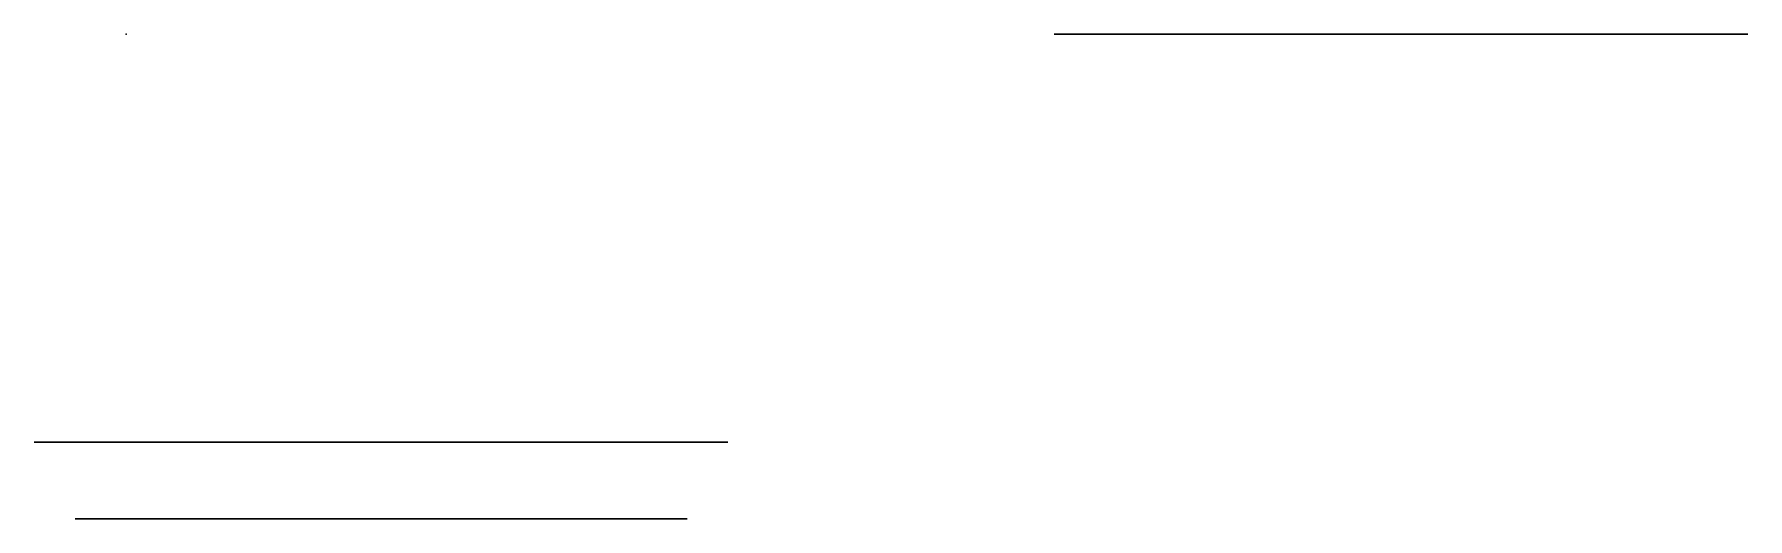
# Model space of a CAD drawing. Header units: centimetres. Extents: x -0.9 to 15.9, y 0 to 4.8.
import ezdxf

# ---------------------------------------------------------------- set-up
doc = ezdxf.new("R2010")
doc.units = ezdxf.units.CM
doc.header["$MEASUREMENT"] = 0
for name, color, linetype in [('Untitled v6_Sketch1', 7, 'Continuous'), ('Untitled v6_Sketch10', 7, 'Continuous'), ('Untitled v6_Sketch11', 7, 'Continuous'), ('Untitled v6_Sketch12', 7, 'Continuous'), ('Untitled v6_Sketch13', 7, 'Continuous'), ('Untitled v6_Sketch2', 7, 'Continuous'), ('Untitled v6_Sketch3', 7, 'Continuous'), ('Untitled v6_Sketch4', 7, 'Continuous'), ('Untitled v6_Sketch5', 7, 'Continuous'), ('Untitled v6_Sketch6', 7, 'Continuous'), ('Untitled v6_Sketch7', 7, 'Continuous'), ('Untitled v6_Sketch8', 7, 'Continuous'), ('Untitled v6_Sketch9', 7, 'Continuous')]:
    doc.layers.add(name, color=color, linetype=linetype)

msp = doc.modelspace()

# ---------------------------------------------------------------- linework, layer by layer
at = {"layer": 'Untitled v6_Sketch1'}
for p, q in [((-0.5, 0, 0.5), (5.5, 0, 0.5)), ((5.5, 0, -17.5), (-0.5, 0, -17.5)), ((-0.5, 0, -17.5), (-0.5, 0, 0.5)), ((0, 0), (5, 0)), ((0, 0, -17), (0, 0)), ((5, 0, -17), (0, 0, -17)), ((5, 0), (5, 0, -17)), ((5.5, 0, 0.5), (5.5, 0, -17.5))]:
    msp.add_line(p, q, dxfattribs=at)
msp.add_point((0, 0), dxfattribs=at)
at = {"layer": 'Untitled v6_Sketch10'}
msp.add_point((0, 0), dxfattribs=at)
at = {"layer": 'Untitled v6_Sketch11'}
for p, q in [((9.1, 4.75, -17.9), (15.9, 4.75, -17.9)), ((9.1, 4.75, 0.9), (15.9, 4.75, 0.9)), ((15.9, 4.75, -17.9), (9.1, 4.75, -17.9)), ((9.1, 4.75, -17.9), (9.1, 4.75, 0.9)), ((15.9, 4.75, 0.9), (9.1, 4.75, 0.9)), ((9.1, 4.75, 0.9), (9.1, 4.75, -17.9)), ((9.5, 4.75, -17.5), (15.5, 4.75, -17.5)), ((15.5, 4.75, 0.5), (9.5, 4.75, 0.5)), ((9.5, 4.75, 0.5), (9.5, 4.75, -17.5)), ((15.5, 4.75, -17.5), (15.5, 4.75, 0.5)), ((15.9, 4.75, -17.9), (15.9, 4.75, 0.9)), ((15.9, 4.75, 0.9), (15.9, 4.75, -17.9))]:
    msp.add_line(p, q, dxfattribs=at)
msp.add_point((0, 4.75), dxfattribs=at)
at = {"layer": 'Untitled v6_Sketch12'}
for p, q in [((15.9, 4.75, -17.9), (9.1, 4.75, -17.9)), ((9.1, 4.75, 0.9), (15.9, 4.75, 0.9)), ((9.1, 4.75, -17.9), (9.1, 4.75, 0.9)), ((10.085, 4.75, -1.179), (10.085, 4.75, -0.179)), ((10.085, 4.75, -0.179), (14.959, 4.75, -0.179)), ((14.959, 4.75, -1.179), (10.085, 4.75, -1.179)), ((14.959, 4.75, -0.179), (14.959, 4.75, -1.179)), ((15.9, 4.75, 0.9), (15.9, 4.75, -17.9))]:
    msp.add_line(p, q, dxfattribs=at)
msp.add_point((0, 4.75), dxfattribs=at)
at = {"layer": 'Untitled v6_Sketch13'}
msp.add_point((0, 0), dxfattribs=at)
at = {"layer": 'Untitled v6_Sketch2'}
msp.add_point((0, 0), dxfattribs=at)
at = {"layer": 'Untitled v6_Sketch3'}
for p, q in [((-0.5, 0.75, 0.5), (-0.5, 0.75, -1)), ((-0.5, 0.75, -17.5), (-0.5, 0.75, 0.5)), ((-0.5, 0.75, 0.5), (5.5, 0.75, 0.5)), ((5.5, 0.75, -17.5), (-0.5, 0.75, -17.5)), ((-0.5, 0.75, 0.5), (-0.5, 0.75, -1)), ((0, 0.75, -1), (-0.5, 0.75, -1)), ((0, 0.75), (1, 0.75)), ((0, 0.75, -1), (0, 0.75)), ((1, 0.75), (1, 0.75, 0.5)), ((5.5, 0.75, 0.5), (5.5, 0.75, -17.5))]:
    msp.add_line(p, q, dxfattribs=at)
msp.add_point((0, 0.75), dxfattribs=at)
at = {"layer": 'Untitled v6_Sketch4'}
msp.add_point((0, 0), dxfattribs=at)
at = {"layer": 'Untitled v6_Sketch5'}
for p, q in [((4, 0, -17.5), (5.5, 0, -17.5)), ((4, 0, -17), (4, 0, -17.5)), ((5, 0, -17), (4, 0, -17)), ((5, 0, -16), (5, 0, -17)), ((5.5, 0, -16), (5, 0, -16)), ((5.5, 0, -17.5), (5.5, 0, -16))]:
    msp.add_line(p, q, dxfattribs=at)
msp.add_point((0, 0), dxfattribs=at)
at = {"layer": 'Untitled v6_Sketch6'}
for p, q in [((1.061, 0, -6.702), (1.061, 0, -14.389)), ((1.061, 0, -14.389), (1.761, 0, -14.389)), ((1.761, 0, -6.702), (1.061, 0, -6.702)), ((1.761, 0, -14.389), (1.761, 0, -6.702)), ((2.096, 0, -2.27), (2.096, 0, -14.801)), ((3.096, 0, -2.27), (2.096, 0, -2.27)), ((2.096, 0, -14.801), (3.096, 0, -14.801)), ((3.096, 0, -14.801), (3.096, 0, -2.27))]:
    msp.add_line(p, q, dxfattribs=at)
msp.add_point((0, 0), dxfattribs=at)
at = {"layer": 'Untitled v6_Sketch7'}
msp.add_point((0, 0), dxfattribs=at)
at = {"layer": 'Untitled v6_Sketch8'}
for p, q in [((5.9, 0.75, 0.9), (-0.9, 0.75, 0.9)), ((-0.9, 0.75, 0.9), (-0.9, 0.75, -17.9)), ((-0.9, 0.75, -17.9), (5.9, 0.75, -17.9)), ((4, 0.75, -17.5), (-0.5, 0.75, -17.5)), ((-0.5, 0.75, -17.5), (-0.5, 0.75, -1)), ((-0.5, 0.75, -1), (0, 0.75, -1)), ((-0.5, 0.75, -17.5), (5.5, 0.75, -17.5)), ((5.5, 0.75, 0.5), (-0.5, 0.75, 0.5)), ((-0.5, 0.75, 0.5), (-0.5, 0.75, -17.5)), ((0, 0.75, -1), (0, 0.75)), ((0, 0.75), (1, 0.75)), ((1, 0.75), (1, 0.75, 0.5)), ((1, 0.75, 0.5), (5.5, 0.75, 0.5)), ((4, 0.75, -17), (4, 0.75, -17.5)), ((5, 0.75, -17), (4, 0.75, -17)), ((5.5, 0.75, -16), (5, 0.75, -16)), ((5, 0.75, -16), (5, 0.75, -17)), ((5.5, 0.75, 0.5), (5.5, 0.75, -16)), ((5.5, 0.75, -17.5), (5.5, 0.75, 0.5)), ((5.9, 0.75, -17.9), (5.9, 0.75, 0.9))]:
    msp.add_line(p, q, dxfattribs=at)
msp.add_point((0, 0.75), dxfattribs=at)
at = {"layer": 'Untitled v6_Sketch9'}
msp.add_point((0, 0), dxfattribs=at)

doc.saveas('drawing.dxf')
